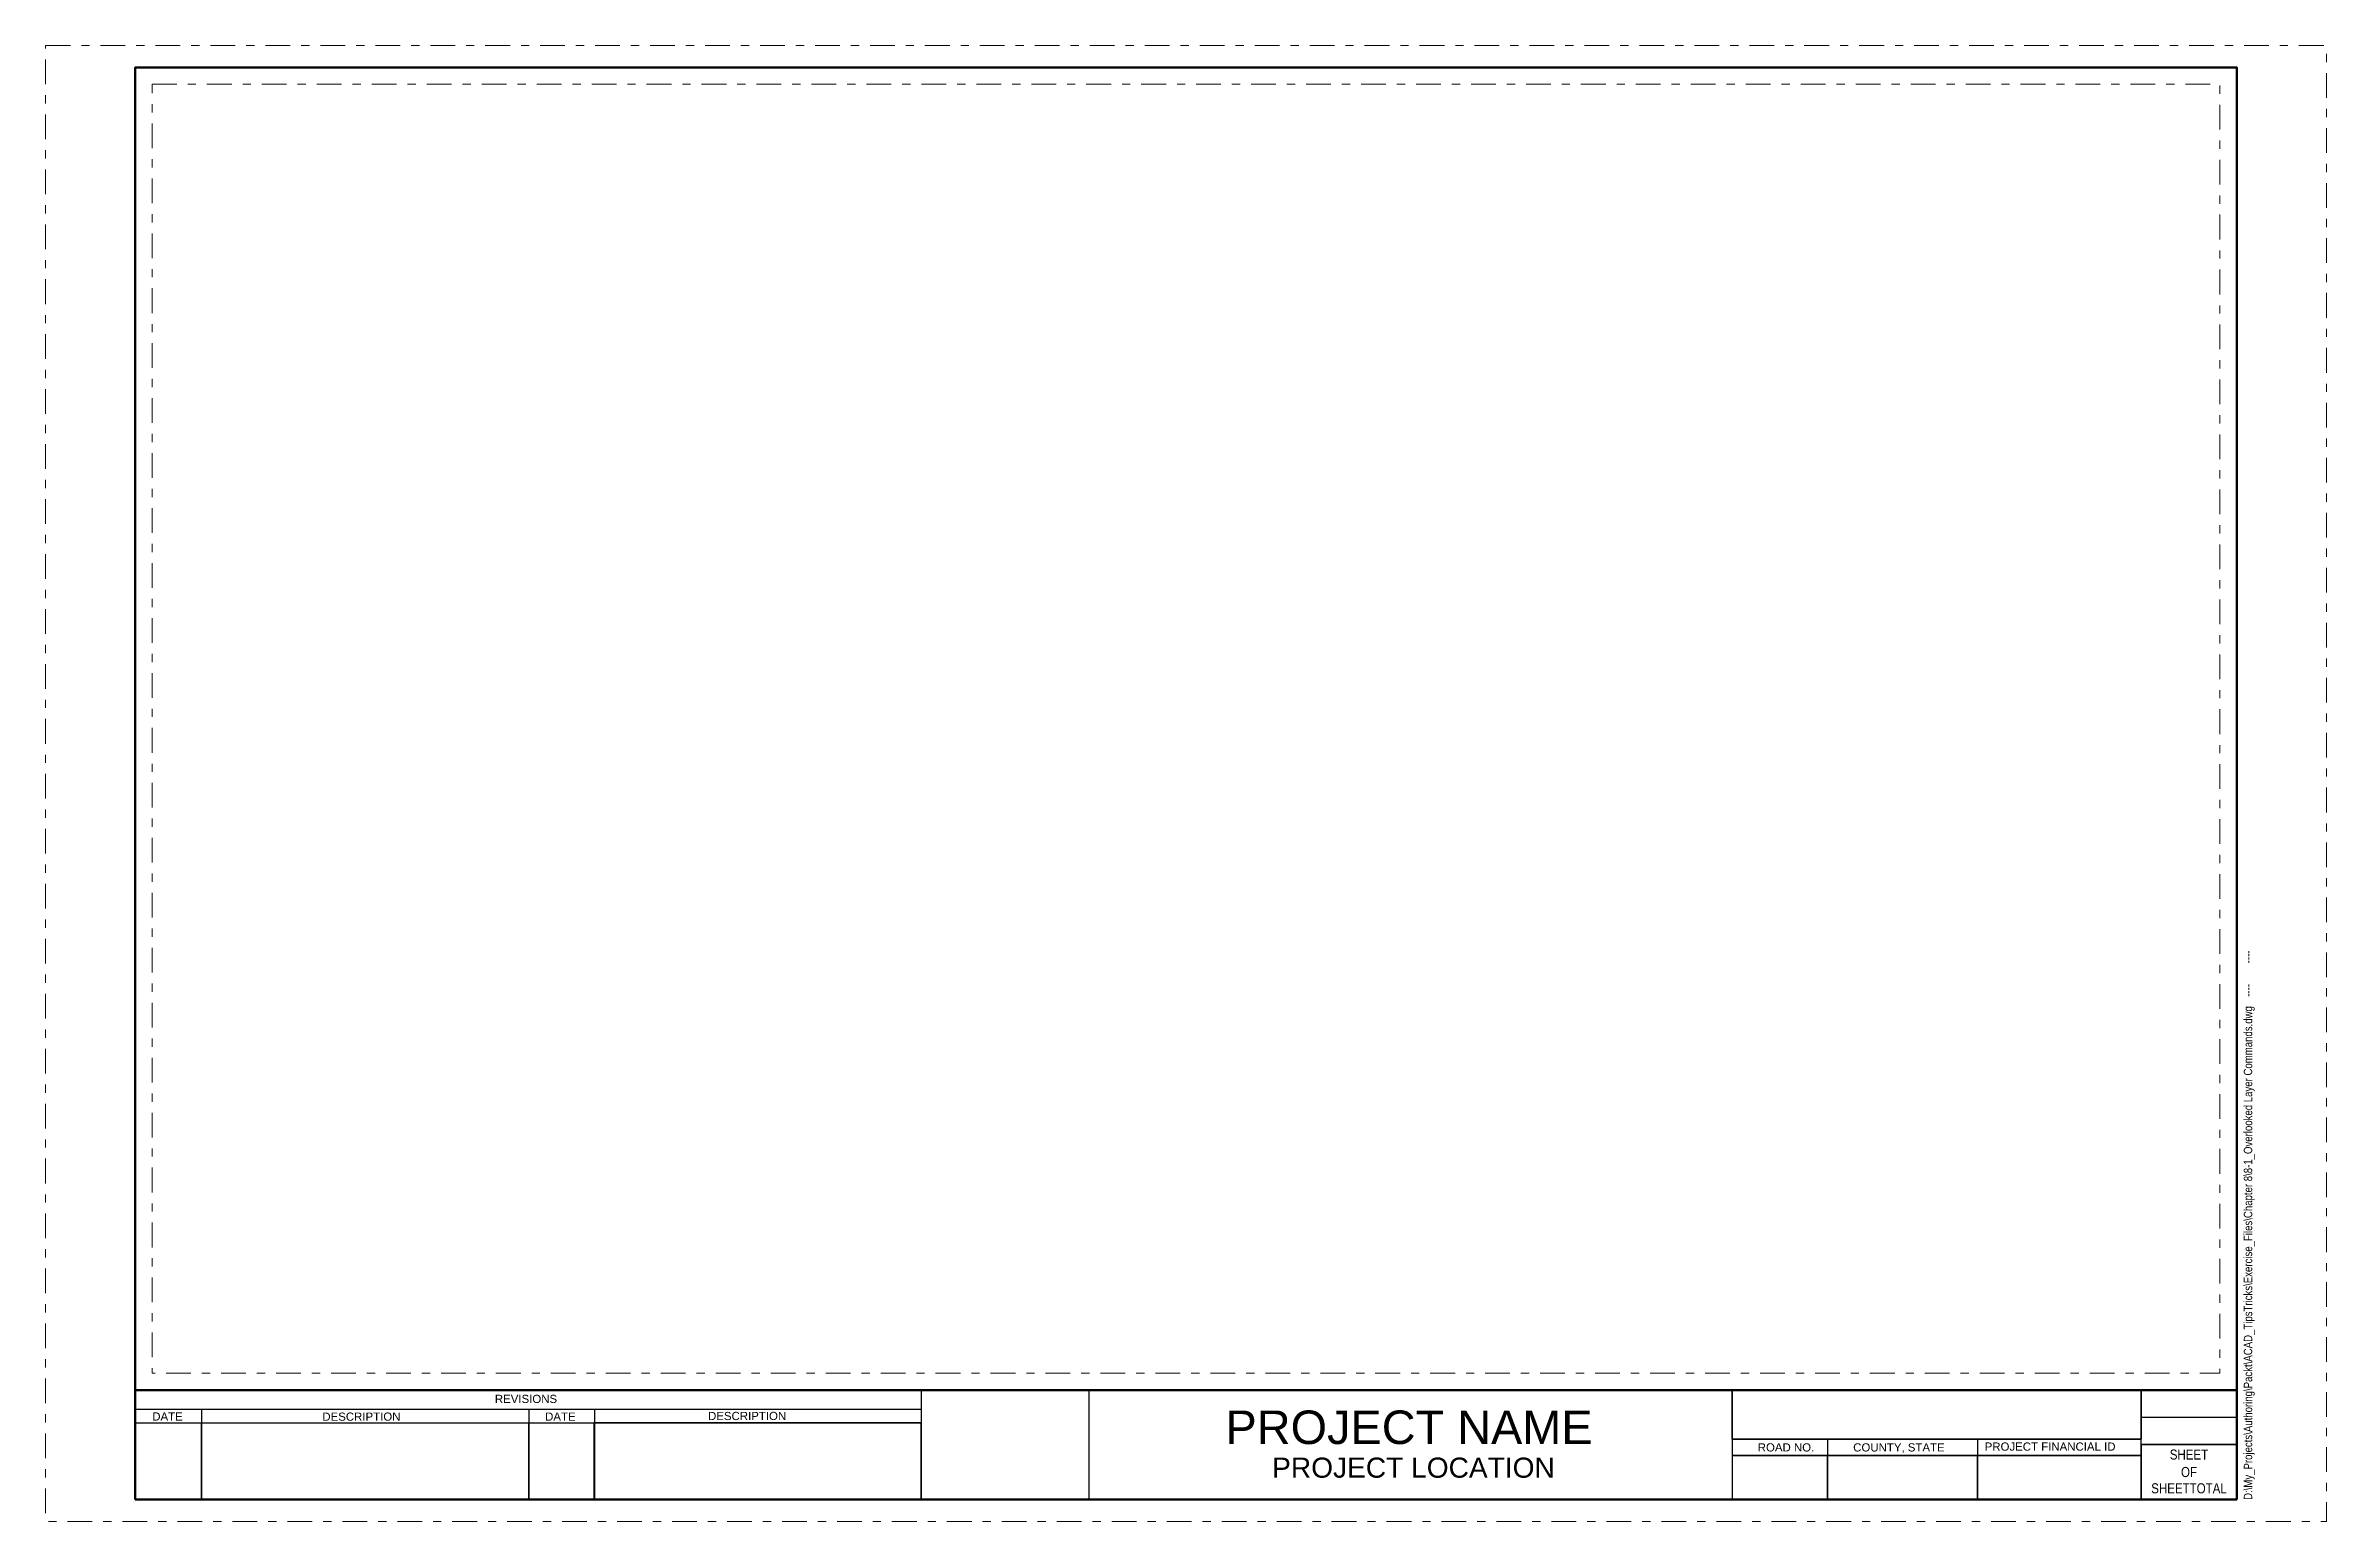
# Model space of a CAD drawing. Header units: inches. Extents: x 0 to 34, y 0 to 22.
import ezdxf
from ezdxf.enums import TextEntityAlignment as Align

# ---------------------------------------------------------------- set-up
doc = ezdxf.new("R2010")
doc.units = ezdxf.units.IN
doc.header["$MEASUREMENT"] = 0
doc.linetypes.add('DGN Style 7', pattern=[0.819302, 0.368686, -0.16386, 0.122895, -0.16386])
doc.layers.add('_Plot_Shape', color=87, linetype='DGN Style 7', lineweight=13, plot=False)
doc.layers.add('Clipping Boundary', color=221, linetype='DGN Style 7', lineweight=13, plot=False)
for name, color, linetype, lineweight in [('_Plot_Stamp', 252, 'CONTINUOUS', 0), ('BorderText', 4, 'CONTINUOUS', 13), ('BorderTitles', 7, 'CONTINUOUS', 0), ('SheetBorder', 7, 'CONTINUOUS', 53), ('SheetLines', 7, 'CONTINUOUS', 30)]:
    doc.layers.add(name, color=color, linetype=linetype, lineweight=lineweight)
doc.styles.add('Arial', font='arial.ttf')
doc.styles.add('Arial Narrow', font='ARIALN.TTF')

msp = doc.modelspace()

# ---------------------------------------------------------------- linework, layer by layer
at = {"layer": '_Plot_Shape'}
msp.add_3dface([(0, 22), (34, 22), (34, 0), (0, 0)], dxfattribs=at)
at = {"layer": 'Clipping Boundary', "flags": 128}
msp.add_lwpolyline([(1.586, 21.424), (32.414, 21.424), (32.414, 2.208), (1.586, 2.208), (1.586, 21.05)], close=True, dxfattribs=at)
at = {"layer": 'SheetBorder'}
for p, q in [((1.336, 21.674), (1.336, 0.326)), ((1.336, 21.674), (32.664, 21.674)), ((32.664, 21.674), (32.664, 0.326)), ((1.336, 0.326), (32.664, 0.326))]:
    msp.add_line(p, q, dxfattribs=at)
at = {"layer": 'SheetBorder', "flags": 128}
msp.add_lwpolyline([(1.336, 1.958), (1.336, 21.674), (32.664, 21.674), (32.664, 1.958), (31.24, 1.958), (25.14, 1.958), (17.009, 1.958), (13.061, 1.958), (1.348, 1.958), (32.664, 1.958)], close=True, dxfattribs=at)
at = {"layer": 'SheetLines'}
for p, q in [((31.24, 0.326), (31.24, 1.958)), ((1.348, 1.674), (13.054, 1.674)), ((1.348, 1.47), (13.054, 1.47)), ((2.324, 1.674), (2.324, 0.326)), ((7.204, 1.674), (7.204, 0.326)), ((8.18, 1.674), (8.18, 0.326)), ((31.24, 1.552), (32.664, 1.552)), ((25.14, 1.226), (31.24, 1.226)), ((25.14, 1.226), (25.14, 0.326)), ((26.563, 1.226), (26.563, 0.326)), ((28.8, 1.226), (28.8, 0.326)), ((31.24, 1.145), (32.664, 1.145)), ((25.14, 0.982), (31.24, 0.982))]:
    msp.add_line(p, q, dxfattribs=at)
for points in [[(15.555, 1.958), (13.054, 1.958), (13.054, 0.326), (15.555, 0.326)], [(15.555, 1.954), (25.14, 1.954), (25.14, 0.326), (15.555, 0.326)], [(25.14, 1.958), (31.24, 1.958), (31.24, 1.226), (25.14, 1.226)], [(2.324, 0.326), (1.336, 0.326), (1.336, 1.47), (2.324, 1.47)], [(7.204, 0.326), (2.324, 0.326), (2.324, 1.47), (7.204, 1.47)], [(8.18, 0.326), (7.204, 0.326), (7.204, 1.47), (8.18, 1.47)], [(13.054, 1.47), (8.174, 1.47), (8.174, 0.326), (13.054, 0.326)], [(32.664, 1.145), (31.24, 1.145), (31.24, 0.326), (32.664, 0.326)], [(26.563, 0.982), (25.14, 0.982), (25.14, 0.326), (26.563, 0.326)], [(26.563, 0.326), (28.8, 0.326), (28.8, 0.982), (26.563, 0.982)], [(31.24, 0.982), (28.8, 0.982), (28.8, 0.326), (31.24, 0.326)]]:
    msp.add_3dface(points, dxfattribs=at)

# ---------------------------------------------------------------- texts
at = {"layer": '_Plot_Stamp', "insert": (32.769, 0.32), "char_height": 0.125, "attachment_point": 1, "rotation": 90, "line_spacing_factor": 0.6, "style": 'Arial Narrow'}
msp.add_mtext('D:\\\\My_Projects\\\\Authoring\\\\Packt\\\\ACAD_TipsTricks\\\\Exercise_Files\\\\Chapter 8\\\\8-1_Overlooked Layer Commands.dwg^I----^I----', dxfattribs=at)
at = {"layer": 'BorderText', "insert": (31.952, 0.735), "char_height": 0.15, "attachment_point": 5, "style": 'Arial Narrow'}
msp.add_mtext('OF', dxfattribs=at)
at = {"layer": 'BorderText', "style": 'Arial Narrow'}
for tag, text, p in [('SHEET', '00', (31.952, 0.876)), ('SHEETTOTAL', '000', (31.952, 0.373))]:
    msp.add_attdef(tag, text=text, height=0.15, dxfattribs=at).set_placement(p, align=Align.BOTTOM_CENTER)
at = {"layer": 'BorderTitles', "color": 40, "style": 'Arial'}
for s, height, p in [('PROJECT NAME', 0.5, (20.325, 1.653)), ('PROJECT LOCATION', 0.3, (20.391, 0.951))]:
    msp.add_text(s, height=height, dxfattribs=at).set_placement(p, align=Align.TOP_CENTER)
at = {"layer": 'SheetLines', "style": 'Arial'}
for s, height, rotation, p in [('REVISIONS', 0.122, 0, (6.697, 1.887)), ('DATE', 0.122, 359.8693, (1.59, 1.625)), ('DESCRIPTION', 0.12201, 0.0498, (4.125, 1.622)), ('DATE', 0.122, 359.8693, (7.446, 1.623)), ('DESCRIPTION', 0.12201, 0.0498, (9.875, 1.632)), ('ROAD NO.', 0.122, 0, (25.523, 1.164)), ('COUNTY, STATE', 0.12201, 0, (26.946, 1.164)), ('PROJECT FINANCIAL ID', 0.12201, 0, (28.906, 1.176))]:
    msp.add_text(s, height=height, rotation=rotation, dxfattribs=at).set_placement(p, align=Align.TOP_LEFT)

doc.saveas('drawing.dxf')
